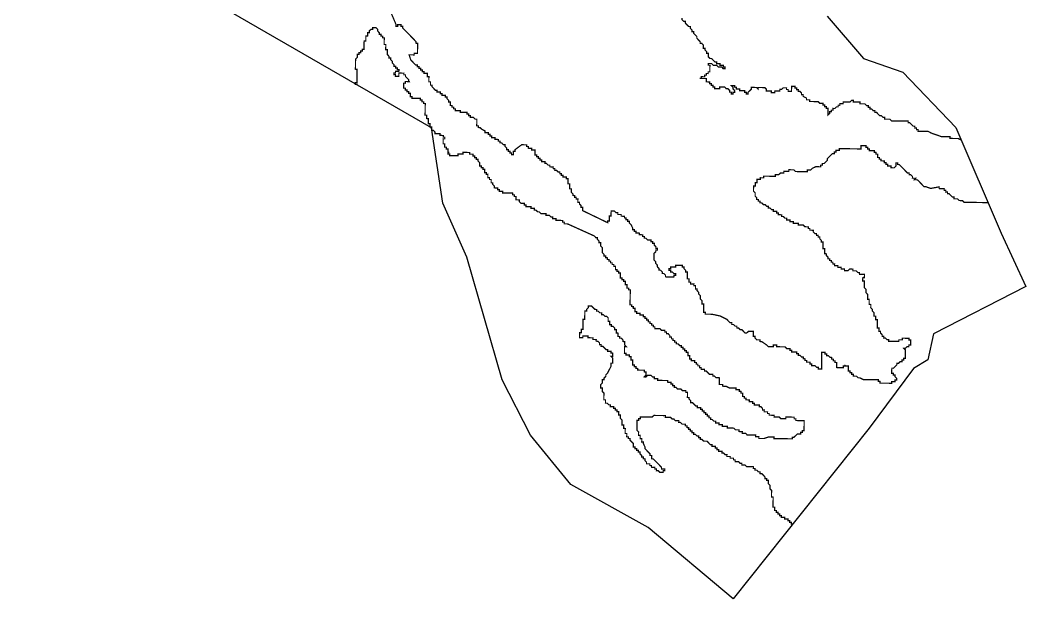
# Model space of a CAD drawing. Header units: metres. Extents: x 261811 to 264218, y 2159443 to 2161982.
# Drawn here: x 261826 to 264218, y 2159443 to 2160821 of the extents above; entities that cross this region are included whole.
import ezdxf

# ---------------------------------------------------------------- set-up
doc = ezdxf.new("R2010")
doc.units = ezdxf.units.M
doc.layers.add('HAZARDS LINE', color=1, linetype='Continuous')
doc.layers.add('village', color=3, linetype='Continuous')

msp = doc.modelspace()

# ---------------------------------------------------------------- linework, layer by layer
at = {"layer": 'HAZARDS LINE', "lineweight": 18, "const_width": 2.98}
for points in [[(262704.6, 2160846.3), (262720, 2160810.3), (262720, 2160806.3), (262723.9, 2160806.3), (262724, 2160810.2), (262731.9, 2160810.2), (262731.9, 2160806.2), (262735.9, 2160806.1), (262735.8, 2160802.1), (262739.8, 2160798.1), (262743.7, 2160794.1), (262747.6, 2160790.1), (262755.5, 2160782), (262759.4, 2160778), (262763.3, 2160774), (262767.2, 2160769.9), (262767.2, 2160766), (262771.2, 2160765.9), (262770.9, 2160742.1), (262762.9, 2160742.2), (262762.9, 2160738.2), (262750.9, 2160738.3), (262754.8, 2160726.4), (262762.6, 2160718.3), (262766.6, 2160714.3), (262770.5, 2160714.2), (262770.5, 2160710.3), (262774.5, 2160710.2), (262774.4, 2160706.2), (262778.4, 2160706.2), (262778.3, 2160702.2), (262782.3, 2160702.2), (262782.3, 2160698.2), (262786.2, 2160698.1), (262786.2, 2160694.1), (262794.2, 2160694.1), (262794.1, 2160686.1), (262798, 2160686.1), (262797.9, 2160674.1), (262801.9, 2160674.1), (262801.8, 2160666.1), (262805.7, 2160666.1), (262805.7, 2160662.1), (262809.6, 2160658.1), (262813.5, 2160654), (262817.5, 2160654), (262817.5, 2160650), (262825.4, 2160649.9), (262825.4, 2160645.9), (262829.4, 2160645.9), (262829.3, 2160641.9), (262837.3, 2160641.8), (262837.2, 2160637.8), (262841.2, 2160637.8), (262841.1, 2160633.8), (262845.1, 2160629.8), (262845, 2160625.8), (262849, 2160625.8), (262848.9, 2160617.8), (262852.9, 2160617.8), (262852.8, 2160613.8), (262856.8, 2160613.7), (262856.7, 2160609.8), (262860.7, 2160609.7), (262860.7, 2160605.7), (262872.6, 2160605.6), (262872.6, 2160601.6), (262888.5, 2160601.4), (262888.4, 2160597.4), (262892.4, 2160597.4), (262892.3, 2160593.4), (262896.3, 2160593.4), (262896.3, 2160589.4), (262904.2, 2160589.3), (262908.1, 2160585.3), (262912.1, 2160585.2), (262911.9, 2160569.3), (262915.9, 2160569.3), (262915.9, 2160565.3), (262919.8, 2160565.2), (262923.8, 2160561.2), (262931.7, 2160557.1), (262931.6, 2160553.2), (262939.6, 2160553.1), (262939.5, 2160549.1), (262943.5, 2160549), (262943.4, 2160545.1), (262947.4, 2160545), (262947.4, 2160541), (262955.3, 2160540.9), (262955.3, 2160537), (262963.2, 2160536.9), (262963.2, 2160532.9), (262967.1, 2160532.9), (262967.1, 2160528.9), (262971.1, 2160528.8), (262975, 2160524.8), (262979, 2160524.8), (262978.9, 2160520.8), (262982.9, 2160516.7), (262982.8, 2160512.8), (262986.8, 2160512.7), (262986.7, 2160508.7), (262990.7, 2160508.7), (262990.7, 2160504.7), (262994.6, 2160504.7), (262994.6, 2160500.7), (262998.6, 2160500.6), (262998.7, 2160508.6), (263002.6, 2160508.6), (263002.7, 2160512.5), (263018.7, 2160524.3), (263030.7, 2160524.1), (263030.6, 2160520.1), (263034.6, 2160520.1), (263034.5, 2160516.1), (263042.5, 2160516), (263042.4, 2160512), (263050.4, 2160511.9), (263050.3, 2160500), (263054.2, 2160500), (263054.2, 2160496), (263058.2, 2160495.9), (263058.1, 2160492), (263062.1, 2160491.9), (263062, 2160487.9), (263066, 2160487.9), (263066, 2160483.9), (263073.9, 2160483.8), (263073.9, 2160479.8), (263077.8, 2160479.8), (263081.8, 2160475.8), (263085.7, 2160475.7), (263085.7, 2160471.7), (263093.7, 2160471.6), (263093.6, 2160467.7), (263097.6, 2160467.6), (263097.5, 2160463.6), (263101.5, 2160463.6), (263105.4, 2160459.6), (263109.4, 2160459.5), (263109.4, 2160455.5), (263113.3, 2160455.5), (263113.3, 2160451.5), (263117.3, 2160451.5), (263117.2, 2160447.5), (263125.2, 2160447.4), (263125.1, 2160443.4), (263129.1, 2160443.4), (263128.9, 2160431.4), (263132.9, 2160431.4), (263132.8, 2160419.5), (263136.8, 2160419.4), (263136.7, 2160411.5), (263140.6, 2160407.4), (263140.5, 2160403.5), (263144.5, 2160403.4), (263144.5, 2160399.4), (263148.4, 2160399.4), (263148.4, 2160395.4), (263152.4, 2160395.4), (263152.3, 2160387.4), (263156.2, 2160387.4), (263156.2, 2160383.4), (263160.1, 2160379.4), (263160.1, 2160375.4), (263164.1, 2160375.3), (263164, 2160367.4), (263223.3, 2160338.8), (263223.3, 2160342.8), (263227.3, 2160342.7), (263227.4, 2160354.7), (263231.4, 2160354.6), (263231.5, 2160366.6), (263239.5, 2160366.5), (263243.4, 2160362.4), (263247.4, 2160362.4), (263247.4, 2160358.4), (263255.3, 2160358.3), (263255.3, 2160354.3), (263263.2, 2160354.2), (263263.2, 2160350.3), (263267.1, 2160350.2), (263267.1, 2160346.2), (263271.1, 2160346.2), (263271, 2160342.2), (263275, 2160342.2), (263274.9, 2160338.2), (263278.9, 2160334.2), (263282.7, 2160326.2), (263282.7, 2160322.2), (263286.7, 2160322.1), (263286.6, 2160318.2), (263290.6, 2160318.1), (263290.6, 2160314.1), (263298.5, 2160314), (263298.5, 2160310.1), (263306.4, 2160310), (263306.4, 2160306), (263310.3, 2160305.9), (263310.3, 2160302), (263314.3, 2160301.9), (263318.2, 2160297.9), (263326.1, 2160297.8), (263326.1, 2160293.8), (263330.1, 2160293.8), (263330, 2160289.8), (263334, 2160289.7), (263333.9, 2160285.8), (263337.9, 2160281.7), (263337.8, 2160277.8), (263341.8, 2160277.7), (263341.8, 2160273.7), (263337.8, 2160273.8), (263337.7, 2160269.8), (263333.7, 2160265.9), (263333.5, 2160250), (263337.4, 2160245.9), (263337.4, 2160242), (263341.3, 2160237.9), (263341.3, 2160234), (263345.2, 2160229.9), (263345.1, 2160226), (263349.1, 2160225.9), (263353.1, 2160221.9), (263353, 2160217.9), (263357, 2160217.9), (263360.9, 2160213.8), (263360.9, 2160209.9), (263380.7, 2160209.6), (263380.8, 2160213.6), (263384.8, 2160213.5), (263384.8, 2160217.5), (263380.8, 2160217.6), (263376.9, 2160221.6), (263372.9, 2160221.6), (263373, 2160225.6), (263369, 2160225.7), (263369.1, 2160229.6), (263373, 2160229.6), (263373.1, 2160233.6), (263385, 2160233.4), (263385.1, 2160237.4), (263401, 2160237.2), (263400.9, 2160233.2), (263404.9, 2160233.2), (263404.8, 2160229.2), (263408.8, 2160225.2), (263408.7, 2160221.2), (263412.7, 2160221.2), (263412.5, 2160205.3), (263416.5, 2160205.2), (263416.4, 2160197.3), (263420.4, 2160197.2), (263420.3, 2160193.2), (263428.3, 2160193.1), (263428.2, 2160189.2), (263432.2, 2160189.1), (263432.1, 2160181.2), (263436.1, 2160181.1), (263436, 2160177.1), (263439.9, 2160173.1), (263439.9, 2160169.1), (263443.8, 2160165.1), (263443.7, 2160157.1), (263447.6, 2160153.1), (263447.6, 2160145.2), (263451.5, 2160145.1), (263451.3, 2160125.2), (263455.3, 2160125.2), (263455.2, 2160121.2), (263471.1, 2160121), (263490.9, 2160116.8), (263506.8, 2160108.7), (263510.7, 2160104.6), (263514.6, 2160100.6), (263518.6, 2160100.6), (263518.5, 2160096.6), (263522.5, 2160096.5), (263526.4, 2160092.5), (263530.4, 2160092.5), (263530.4, 2160088.5), (263534.3, 2160088.4), (263538.3, 2160084.4), (263542.2, 2160084.4), (263550.1, 2160076.3), (263554.1, 2160076.3), (263558.1, 2160080.2), (263570, 2160080), (263569.9, 2160068.1), (263573.9, 2160068.1), (263573.8, 2160064.1), (263577.7, 2160060.1), (263585.7, 2160060), (263585.6, 2160056), (263589.6, 2160055.9), (263601.4, 2160047.8), (263605.4, 2160043.8), (263617.3, 2160043.7), (263617.4, 2160047.6), (263625.3, 2160047.5), (263625.3, 2160043.6), (263645.1, 2160043.3), (263649.1, 2160039.3), (263657, 2160039.2), (263657, 2160035.2), (263660.9, 2160035.2), (263660.9, 2160031.2), (263672.8, 2160031.1), (263672.8, 2160027.1), (263676.7, 2160027), (263676.7, 2160023.1), (263680.7, 2160023), (263684.6, 2160019), (263688.6, 2160018.9), (263688.5, 2160015), (263692.5, 2160014.9), (263692.5, 2160010.9), (263696.4, 2160010.9), (263696.4, 2160006.9), (263704.3, 2160006.8), (263704.3, 2160002.8), (263708.3, 2160002.8), (263708.2, 2159998.8), (263716.2, 2159998.7), (263720.1, 2159994.7), (263724.1, 2159994.6), (263724, 2159990.7), (263732, 2159990.6), (263732.5, 2160030.3), (263740.4, 2160030.2), (263740.4, 2160026.3), (263744.3, 2160026.2), (263744.3, 2160022.2), (263748.3, 2160022.2), (263752.2, 2160018.2), (263756.2, 2160018.1), (263756.1, 2160014.1), (263760.1, 2160014.1), (263760, 2160010.1), (263764, 2160010.1), (263764, 2160006.1), (263768, 2160006), (263767.8, 2159994.1), (263783.7, 2159993.9), (263783.8, 2159997.9), (263787.7, 2159997.8), (263795.7, 2159997.7), (263795.5, 2159985.8), (263799.5, 2159985.8), (263799.5, 2159981.8), (263803.4, 2159981.7), (263803.4, 2159977.8), (263807.4, 2159977.7), (263807.3, 2159973.7), (263815.3, 2159973.6), (263819.2, 2159969.6), (263823.2, 2159969.6), (263831.1, 2159965.5), (263866.9, 2159965), (263866.8, 2159961.1), (263870.8, 2159961), (263870.7, 2159957), (263894.6, 2159956.8), (263898.6, 2159956.7), (263898.6, 2159960.7), (263906.6, 2159960.6), (263906.7, 2159964.6), (263910.6, 2159964.5), (263910.7, 2159968.5), (263906.8, 2159972.5), (263906.8, 2159976.5), (263902.8, 2159976.6), (263902.9, 2159980.6), (263898.9, 2159980.6), (263899.1, 2159992.6), (263903.1, 2159992.5), (263907.1, 2159996.5), (263911.1, 2160000.4), (263911.2, 2160004.4), (263915.2, 2160004.3), (263919.2, 2160008.3), (263923.2, 2160008.2), (263923.3, 2160012.2), (263927.2, 2160012.1), (263927.3, 2160016.1), (263931.3, 2160016.1), (263931.5, 2160036), (263927.6, 2160040), (263931.6, 2160040), (263935.6, 2160043.9), (263939.6, 2160043.9), (263939.7, 2160047.9), (263943.7, 2160047.8), (263943.8, 2160059.8), (263939.8, 2160059.8), (263939.9, 2160063.8), (263923.9, 2160064), (263923.9, 2160060), (263915.9, 2160060.1), (263915.9, 2160056.2), (263895.9, 2160056.4), (263895.9, 2160056.4), (263891.8, 2160056.2), (263891.9, 2160060.2), (263887.9, 2160060.2), (263884, 2160064.3), (263880, 2160064.3), (263880.1, 2160068.3), (263876.1, 2160068.3), (263876.1, 2160072.3), (263872.2, 2160076.3), (263872.2, 2160080.3), (263868.3, 2160080.4), (263868.4, 2160088.3), (263864.4, 2160088.4), (263864.6, 2160108.3), (263860.7, 2160108.3), (263860.8, 2160116.3), (263856.8, 2160116.3), (263856.9, 2160124.3), (263853, 2160128.3), (263853, 2160132.3), (263849.1, 2160136.3), (263849.2, 2160144.2), (263845.2, 2160144.3), (263845.3, 2160156.2), (263841.4, 2160156.3), (263841.5, 2160168.2), (263837.6, 2160172.2), (263837.7, 2160180.2), (263833.8, 2160184.2), (263833.9, 2160200.1), (263830, 2160200.2), (263830.1, 2160208.1), (263834, 2160208.1), (263834.1, 2160216), (263822.2, 2160216.2), (263822.3, 2160220.1), (263818.3, 2160220.2), (263814.4, 2160224.2), (263806.4, 2160224.3), (263806.5, 2160228.3), (263798.5, 2160228.4), (263794.5, 2160224.4), (263786.5, 2160224.5), (263786.6, 2160228.5), (263778.6, 2160228.6), (263778.7, 2160232.6), (263770.7, 2160232.7), (263770.8, 2160236.7), (263762.8, 2160236.8), (263762.9, 2160240.7), (263758.9, 2160240.8), (263758.9, 2160244.8), (263755, 2160244.8), (263755, 2160248.8), (263751, 2160248.8), (263751.1, 2160252.8), (263747.1, 2160252.9), (263747.2, 2160256.8), (263743.2, 2160260.9), (263743.3, 2160264.8), (263739.3, 2160264.9), (263739.4, 2160276.8), (263735.5, 2160276.9), (263735.7, 2160292.8), (263731.7, 2160292.8), (263731.7, 2160296.8), (263727.8, 2160300.8), (263727.9, 2160304.8), (263723.9, 2160304.9), (263723.9, 2160308.8), (263720, 2160308.9), (263720, 2160312.9), (263716, 2160312.9), (263712.1, 2160316.9), (263712.2, 2160320.9), (263704.2, 2160321), (263704.2, 2160325), (263700.3, 2160325), (263700.3, 2160329), (263692.4, 2160329.1), (263688.4, 2160333.1), (263676.5, 2160333.3), (263676.6, 2160337.3), (263664.6, 2160337.4), (263664.7, 2160341.4), (263656.7, 2160341.5), (263656.8, 2160345.4), (263648.8, 2160345.5), (263648.9, 2160349.5), (263644.9, 2160349.6), (263641, 2160353.6), (263637, 2160353.6), (263637, 2160357.6), (263629.1, 2160357.7), (263629.1, 2160361.7), (263625.2, 2160361.7), (263625.2, 2160365.7), (263617.3, 2160365.8), (263617.3, 2160369.8), (263613.3, 2160369.8), (263609.4, 2160373.9), (263605.4, 2160373.9), (263605.5, 2160377.9), (263601.5, 2160377.9), (263597.6, 2160382), (263593.6, 2160382), (263589.7, 2160386), (263585.7, 2160386.1), (263585.7, 2160390.1), (263581.8, 2160390.1), (263581.8, 2160394.1), (263577.8, 2160394.1), (263577.9, 2160398.1), (263574, 2160402.1), (263574.1, 2160410.1), (263570.1, 2160414.1), (263570.3, 2160426), (263574.3, 2160426), (263574.4, 2160434), (263578.3, 2160433.9), (263578.4, 2160441.9), (263586.4, 2160441.8), (263586.4, 2160445.7), (263594.4, 2160445.6), (263594.4, 2160449.6), (263622.3, 2160449.3), (263622.3, 2160453.3), (263630.3, 2160453.2), (263634.3, 2160457.1), (263642.2, 2160457), (263642.3, 2160461), (263654.2, 2160460.8), (263654.3, 2160464.8), (263666.2, 2160464.6), (263670.1, 2160460.6), (263697.9, 2160460.3), (263698, 2160464.3), (263705.9, 2160464.2), (263710, 2160468.1), (263718, 2160472), (263729.9, 2160471.8), (263730, 2160475.8), (263733.9, 2160475.8), (263734, 2160479.7), (263738, 2160479.7), (263742, 2160483.6), (263746, 2160487.5), (263746, 2160491.5), (263750.1, 2160495.4), (263758.1, 2160503.3), (263762.1, 2160503.2), (263762.1, 2160507.2), (263766.1, 2160507.2), (263766.2, 2160511.2), (263774.1, 2160511.1), (263774.2, 2160515), (263825.9, 2160514.4), (263826, 2160522.4), (263837.9, 2160522.2), (263837.8, 2160518.2), (263841.8, 2160518.2), (263841.8, 2160514.2), (263845.7, 2160514.2), (263845.7, 2160510.2), (263857.6, 2160510), (263857.6, 2160506.1), (263861.5, 2160506), (263861.5, 2160502), (263865.5, 2160502), (263865.4, 2160494), (263869.4, 2160494), (263869.3, 2160490), (263873.3, 2160490), (263873.2, 2160486), (263881.2, 2160485.9), (263881.1, 2160481.9), (263885.1, 2160481.9), (263885.1, 2160477.9), (263889, 2160477.8), (263889, 2160473.9), (263896.9, 2160473.8), (263896.9, 2160469.8), (263900.7, 2160469.4), (263900.7, 2160469.4), (263904.7, 2160469.4), (263908.8, 2160473.3), (263908.9, 2160481.3), (263912.8, 2160481.2), (263912.8, 2160477.3), (263916.8, 2160477.2), (263924.6, 2160469.1), (263928.6, 2160465.1), (263932.5, 2160461), (263936.4, 2160457), (263940.4, 2160457), (263940.4, 2160453), (263944.4, 2160452.9), (263948.3, 2160448.9), (263948.2, 2160444.9), (263952.2, 2160444.8), (263952.2, 2160440.8), (263956.2, 2160444.8), (263956.2, 2160440.8), (263960.1, 2160440.7), (263964.1, 2160436.7), (263968, 2160432.7), (263971.9, 2160428.6), (263975.9, 2160424.6), (263979.9, 2160424.5), (263991.8, 2160420.4), (264011.8, 2160424.1), (264011.7, 2160420.1), (264023.7, 2160419.9), (264023.6, 2160416), (264027.6, 2160415.9), (264027.5, 2160411.9), (264031.5, 2160411.9), (264031.5, 2160407.9), (264035.5, 2160407.8), (264043.3, 2160399.7), (264047.3, 2160399.7), (264047.3, 2160395.7), (264055.2, 2160395.6), (264059.2, 2160391.6), (264067.1, 2160391.4), (264071.1, 2160387.4), (264127.9, 2160386.6)], [(264063.9, 2160535.6), (264057.2, 2160539.1), (264037.2, 2160539.4), (264037.3, 2160543.4), (264017.3, 2160543.6), (263993.5, 2160551.9), (263985.6, 2160556), (263961.7, 2160556.4), (263961.8, 2160560.3), (263957.8, 2160560.4), (263957.8, 2160564.4), (263953.8, 2160564.4), (263953.9, 2160568.4), (263949.9, 2160568.5), (263946, 2160572.5), (263942, 2160576.6), (263938.1, 2160576.6), (263938.1, 2160580.6), (263902.2, 2160581.1), (263898.3, 2160581.1), (263894.3, 2160585.2), (263882.4, 2160585.3), (263882.4, 2160589.3), (263878.5, 2160589.3), (263874.5, 2160593.3), (263870.6, 2160593.4), (263866.6, 2160597.4), (263862.7, 2160601.4), (263858.7, 2160601.5), (263858.8, 2160605.5), (263854.8, 2160605.5), (263850.9, 2160609.5), (263846.9, 2160609.6), (263847, 2160613.6), (263843, 2160613.6), (263843, 2160617.6), (263839.1, 2160617.6), (263835.1, 2160621.7), (263823.2, 2160621.8), (263823.2, 2160625.8), (263807.3, 2160626), (263807.4, 2160630), (263803.4, 2160630), (263799.4, 2160626.1), (263783.5, 2160626.3), (263783.4, 2160622.3), (263775.5, 2160622.4), (263775.4, 2160618.4), (263771.5, 2160618.5), (263771.4, 2160614.5), (263767.4, 2160614.5), (263763.4, 2160610.6), (263759.4, 2160610.7), (263759.4, 2160606.7), (263755.4, 2160606.7), (263755.4, 2160602.8), (263751.4, 2160602.8), (263751.3, 2160598.8), (263747.3, 2160594.9), (263747.5, 2160610.8), (263743.5, 2160610.9), (263743.6, 2160614.8), (263739.6, 2160614.9), (263739.7, 2160618.9), (263735.7, 2160618.9), (263735.7, 2160622.9), (263727.8, 2160623), (263723.8, 2160627), (263704, 2160627.3), (263704, 2160631.2), (263696.1, 2160631.3), (263696.1, 2160635.3), (263688.2, 2160639.4), (263688.3, 2160643.4), (263684.3, 2160643.4), (263684.3, 2160647.4), (263680.4, 2160651.4), (263676.4, 2160651.5), (263676.5, 2160655.4), (263672.5, 2160655.5), (263672.5, 2160659.5), (263668.6, 2160659.5), (263668.6, 2160663.5), (263660.7, 2160663.6), (263660.5, 2160651.6), (263652.6, 2160651.7), (263652.6, 2160655.7), (263648.6, 2160655.8), (263648.7, 2160659.7), (263640.7, 2160659.8), (263636.7, 2160655.9), (263632.7, 2160656), (263632.7, 2160652), (263620.8, 2160652.1), (263620.7, 2160648.2), (263612.8, 2160648.3), (263612.8, 2160652.2), (263600.9, 2160652.4), (263600.9, 2160656.4), (263597, 2160660.4), (263581.1, 2160660.6), (263581.1, 2160656.6), (263577.1, 2160660.6), (263565.2, 2160660.8), (263565.1, 2160656.8), (263557.1, 2160648.9), (263557, 2160645), (263553.1, 2160645), (263553.1, 2160649), (263549.1, 2160649), (263549.2, 2160653), (263537.3, 2160653.2), (263537.3, 2160657.1), (263529.4, 2160657.2), (263529.4, 2160661.2), (263525.4, 2160661.3), (263525.5, 2160665.2), (263517.5, 2160665.3), (263521.5, 2160661.3), (263521.4, 2160657.3), (263525.3, 2160653.3), (263525.3, 2160649.3), (263521.3, 2160649.4), (263521.3, 2160645.4), (263517.3, 2160645.4), (263517.3, 2160649.4), (263513.4, 2160649.5), (263513.4, 2160653.4), (263509.5, 2160657.5), (263505.5, 2160657.5), (263501.6, 2160661.5), (263489.7, 2160661.7), (263489.6, 2160657.7), (263477.7, 2160657.9), (263477.7, 2160661.8), (263473.7, 2160661.9), (263473.8, 2160665.9), (263469.8, 2160665.9), (263469.9, 2160669.9), (263465.9, 2160669.9), (263465.9, 2160673.9), (263458, 2160674), (263458.1, 2160682), (263446.2, 2160682.1), (263442.2, 2160682.2), (263446.2, 2160682.1), (263446.2, 2160686.1), (263454.2, 2160686), (263454.2, 2160690), (263458.2, 2160689.9), (263458.2, 2160693.9), (263462.2, 2160693.8), (263462.3, 2160697.8), (263466.2, 2160697.8), (263466.4, 2160713.7), (263462.5, 2160713.7), (263462.5, 2160717.7), (263470.5, 2160717.6), (263474.4, 2160713.6), (263482.3, 2160713.5), (263486.3, 2160709.5), (263494.2, 2160709.4), (263498.1, 2160705.3), (263502.1, 2160705.3), (263502.2, 2160709.3), (263498.2, 2160709.3), (263498.2, 2160713.3), (263490.3, 2160713.4), (263490.3, 2160717.4), (263482.4, 2160717.5), (263482.4, 2160721.4), (263478.5, 2160721.5), (263474.5, 2160725.5), (263470.6, 2160729.5), (263466.6, 2160729.6), (263462.7, 2160733.6), (263462.8, 2160741.6), (263458.8, 2160741.6), (263458.9, 2160745.6), (263454.9, 2160749.6), (263455, 2160753.6), (263451, 2160753.6), (263451.1, 2160761.6), (263447.2, 2160765.6), (263443.2, 2160765.7), (263443.3, 2160769.6), (263439.3, 2160773.7), (263435.4, 2160777.7), (263435.4, 2160781.7), (263431.5, 2160785.7), (263427.6, 2160789.7), (263427.6, 2160793.7), (263423.7, 2160793.7), (263423.7, 2160797.7), (263419.8, 2160801.7), (263419.8, 2160805.7), (263415.9, 2160805.8), (263411.9, 2160809.8), (263408, 2160813.8), (263408.1, 2160817.8), (263404.1, 2160817.8), (263400.1, 2160821.9), (263400.2, 2160825.8)], [(262626.8, 2160667), (262626.8, 2160668.3), (262622.8, 2160668.3), (262622.9, 2160672.3), (262626.9, 2160672.2), (262627.3, 2160704), (262623.3, 2160704.1), (262623.6, 2160728), (262627.6, 2160731.9), (262627.7, 2160739.8), (262631.7, 2160739.8), (262631.7, 2160743.8), (262635.7, 2160743.7), (262635.7, 2160747.7), (262639.7, 2160747.6), (262639.8, 2160751.6), (262643.7, 2160751.6), (262644, 2160771.5), (262648, 2160771.4), (262648.1, 2160783.3), (262652.1, 2160783.3), (262652.2, 2160791.2), (262656.2, 2160791.2), (262656.2, 2160795.2), (262660.2, 2160799.1), (262664.2, 2160799), (262664.3, 2160803), (262672.2, 2160802.9), (262676.1, 2160798.9), (262676.1, 2160794.9), (262680, 2160790.9), (262680, 2160786.9), (262683.9, 2160786.9), (262683.9, 2160782.9), (262687.9, 2160782.8), (262687.8, 2160778.9), (262691.8, 2160778.8), (262691.6, 2160762.9), (262695.6, 2160762.9), (262695.4, 2160750.9), (262699.4, 2160750.9), (262699.3, 2160739), (262703.2, 2160734.9), (262703.1, 2160731), (262707.1, 2160730.9), (262707.1, 2160726.9), (262711, 2160722.9), (262710.9, 2160718.9), (262714.9, 2160714.9), (262714.8, 2160710.9), (262718.8, 2160710.9), (262718.8, 2160706.9), (262722.7, 2160706.9), (262722.7, 2160702.9), (262726.7, 2160702.8), (262726.6, 2160698.9), (262718.7, 2160699), (262718.6, 2160695), (262714.6, 2160695), (262714.6, 2160691), (262718.6, 2160691), (262718.5, 2160687), (262726.5, 2160686.9), (262726.6, 2160694.9), (262738.5, 2160694.7), (262738.4, 2160690.8), (262742.4, 2160690.7), (262742.4, 2160686.7), (262746.3, 2160682.7), (262750.2, 2160678.7), (262750.2, 2160674.7), (262742.2, 2160674.8), (262742.2, 2160670.8), (262738.2, 2160670.9), (262738, 2160658.9), (262742, 2160658.9), (262742, 2160654.9), (262746, 2160654.9), (262745.9, 2160650.9), (262749.9, 2160650.8), (262749.8, 2160646.9), (262753.8, 2160646.8), (262753.7, 2160638.9), (262757.7, 2160638.8), (262757.6, 2160634.8), (262777.5, 2160634.6), (262777.5, 2160630.6), (262781.4, 2160630.6), (262781.4, 2160626.6), (262785.4, 2160626.5), (262785.3, 2160622.6), (262789.3, 2160622.5), (262789, 2160594.7), (262792.9, 2160594.6), (262792.8, 2160586.7), (262796.8, 2160586.6), (262796.7, 2160574.7), (262800.6, 2160574.7), (262800.5, 2160566.7), (262804.5, 2160566.7), (262804.4, 2160558.7), (262808.4, 2160558.7), (262812.3, 2160554.6), (262812.3, 2160550.7), (262824.2, 2160550.5), (262824.2, 2160546.5), (262832.1, 2160546.4), (262832.1, 2160542.5), (262836, 2160542.4), (262836, 2160538.4), (262832, 2160538.5), (262831.9, 2160526.5), (262835.8, 2160526.5), (262835.7, 2160518.5), (262839.7, 2160518.5), (262839.7, 2160514.5), (262843.7, 2160514.5), (262843.6, 2160506.5), (262843.5, 2160502.5), (262847.5, 2160502.5), (262847.4, 2160498.5), (262867.3, 2160498.3), (262867.4, 2160502.3), (262879.3, 2160502.1), (262879.3, 2160506.1), (262895.2, 2160505.9), (262895.2, 2160501.9), (262903.1, 2160501.8), (262903.1, 2160497.8), (262907.1, 2160497.8), (262907, 2160493.8), (262911, 2160493.8), (262911, 2160489.8), (262914.9, 2160489.7), (262914.9, 2160485.8), (262918.8, 2160481.7), (262918.7, 2160473.8), (262922.7, 2160473.7), (262922.6, 2160469.8), (262926.6, 2160469.7), (262926.6, 2160465.7), (262930.5, 2160465.7), (262930.4, 2160457.7), (262934.4, 2160457.7), (262934.4, 2160453.7), (262938.3, 2160453.7), (262938.2, 2160445.7), (262942.2, 2160445.7), (262942.2, 2160441.7), (262946.2, 2160441.6), (262946.1, 2160433.7), (262950, 2160433.6), (262950, 2160429.7), (262953.9, 2160425.6), (262953.9, 2160421.7), (262961.8, 2160421.6), (262961.8, 2160417.6), (262965.7, 2160417.5), (262965.7, 2160413.6), (262973.6, 2160413.5), (262973.6, 2160409.5), (262997.4, 2160409.2), (262997.4, 2160405.2), (263001.4, 2160405.2), (263001.3, 2160401.2), (263005.3, 2160401.1), (263005.2, 2160393.2), (263013.2, 2160393.1), (263013.1, 2160389.1), (263017, 2160385.1), (263025, 2160385), (263024.9, 2160381), (263028.9, 2160381), (263028.9, 2160377), (263040.8, 2160376.8), (263040.7, 2160372.9), (263048.7, 2160372.8), (263048.7, 2160368.8), (263052.6, 2160368.7), (263056.6, 2160364.7), (263060.5, 2160364.7), (263064.5, 2160360.6), (263076.4, 2160360.5), (263076.3, 2160356.5), (263084.3, 2160356.4), (263088.2, 2160352.4), (263092.2, 2160352.3), (263092.1, 2160348.4), (263100.1, 2160348.3), (263100, 2160344.3), (263116, 2160344.1), (263115.9, 2160340.1), (263119.9, 2160340.1), (263119.8, 2160336.1), (263127.8, 2160336), (263191.1, 2160307.4), (263195, 2160303.4), (263199, 2160303.3), (263198.9, 2160299.3), (263202.8, 2160295.3), (263202.8, 2160291.3), (263206.8, 2160291.3), (263206.7, 2160283.3), (263210.6, 2160279.3), (263210.5, 2160267.4), (263214.4, 2160263.4), (263214.3, 2160259.4), (263218.3, 2160259.3), (263218.3, 2160255.4), (263222.2, 2160255.3), (263222.2, 2160251.3), (263226.2, 2160251.3), (263226.1, 2160247.3), (263230.1, 2160247.3), (263230, 2160243.3), (263234, 2160243.2), (263234, 2160239.3), (263237.9, 2160239.2), (263237.9, 2160235.2), (263241.9, 2160235.2), (263241.8, 2160227.2), (263245.7, 2160227.2), (263245.7, 2160223.2), (263249.7, 2160223.2), (263249.6, 2160219.2), (263253.6, 2160219.1), (263253.5, 2160207.2), (263257.4, 2160207.2), (263257.4, 2160203.2), (263261.4, 2160203.1), (263261.3, 2160199.1), (263265.3, 2160199.1), (263265.2, 2160191.1), (263269.2, 2160191.1), (263269.1, 2160183.1), (263273, 2160183.1), (263273, 2160179.1), (263277, 2160179.1), (263276.5, 2160143.3), (263280.5, 2160143.2), (263280.5, 2160139.3), (263284.4, 2160139.2), (263284.4, 2160135.2), (263288.4, 2160135.2), (263288.3, 2160127.2), (263292.2, 2160127.2), (263292.2, 2160123.2), (263300.1, 2160123.1), (263300.1, 2160119.1), (263308.1, 2160119), (263308, 2160115.1), (263312, 2160115), (263311.9, 2160111), (263315.9, 2160111), (263315.9, 2160107), (263319.8, 2160107), (263319.8, 2160103), (263323.8, 2160102.9), (263323.7, 2160099), (263327.7, 2160098.9), (263327.6, 2160094.9), (263331.6, 2160094.9), (263331.6, 2160090.9), (263335.5, 2160090.9), (263335.5, 2160086.9), (263347.4, 2160086.7), (263351.3, 2160082.7), (263359.3, 2160082.6), (263359.3, 2160078.6), (263363.2, 2160078.6), (263363.2, 2160074.6), (263367.2, 2160074.6), (263371.1, 2160070.5), (263371, 2160066.6), (263375, 2160066.5), (263375, 2160062.5), (263378.9, 2160062.5), (263378.9, 2160058.5), (263382.9, 2160058.5), (263382.8, 2160054.5), (263386.8, 2160054.4), (263386.7, 2160050.5), (263390.7, 2160050.4), (263394.6, 2160046.4), (263398.6, 2160046.3), (263398.6, 2160042.4), (263402.6, 2160042.3), (263402.5, 2160038.3), (263406.5, 2160038.3), (263406.4, 2160034.3), (263410.4, 2160034.3), (263410.4, 2160030.3), (263414.3, 2160030.2), (263414.2, 2160022.3), (263418.2, 2160022.2), (263418.1, 2160014.3), (263422.1, 2160014.2), (263422, 2160010.3), (263430, 2160010.2), (263429.9, 2160006.2), (263433.9, 2160006.1), (263433.9, 2160002.2), (263437.8, 2160002.1), (263437.8, 2159998.1), (263441.8, 2159998.1), (263441.7, 2159994.1), (263445.7, 2159994.1), (263445.7, 2159990.1), (263453.6, 2159990), (263453.6, 2159986), (263457.5, 2159986), (263461.5, 2159981.9), (263465.4, 2159977.9), (263473.3, 2159977.8), (263473.3, 2159973.8), (263477.3, 2159973.8), (263481.2, 2159969.8), (263489.1, 2159969.7), (263489, 2159953.8), (263496.9, 2159953.7), (263496.9, 2159949.7), (263504.8, 2159949.6), (263512.7, 2159945.5), (263528.6, 2159945.3), (263528.6, 2159941.3), (263536.5, 2159941.2), (263536.5, 2159937.3), (263540.4, 2159937.2), (263540.4, 2159933.2), (263544.4, 2159933.2), (263544.3, 2159925.2), (263548.3, 2159925.2), (263548.2, 2159921.2), (263552.2, 2159921.2), (263552.1, 2159917.2), (263560.1, 2159917.1), (263560, 2159913.1), (263568, 2159913), (263567.9, 2159909), (263571.9, 2159909), (263571.9, 2159905), (263583.8, 2159904.9), (263583.7, 2159900.9), (263587.7, 2159900.8), (263591.6, 2159896.8), (263591.6, 2159892.8), (263595.6, 2159892.8), (263595.5, 2159888.8), (263603.5, 2159888.7), (263603.4, 2159884.7), (263607.4, 2159884.7), (263607.4, 2159880.7), (263619.3, 2159880.6), (263619.2, 2159876.6), (263631.2, 2159876.5), (263635.1, 2159872.4), (263647, 2159872.3), (263647.1, 2159876.3), (263666.9, 2159876), (263666.9, 2159872), (263670.9, 2159872), (263670.8, 2159868), (263690.7, 2159867.8), (263690.4, 2159843.9), (263686.4, 2159844), (263686.4, 2159840), (263682.4, 2159840), (263682.4, 2159836.1), (263674.4, 2159836.2), (263670.4, 2159832.2), (263666.4, 2159828.3), (263662.4, 2159828.3), (263662.3, 2159824.4), (263618.6, 2159824.9), (263618.7, 2159828.9), (263606.7, 2159829), (263594.7, 2159825.2), (263582.8, 2159825.3), (263582.9, 2159829.3), (263574.9, 2159829.4), (263575, 2159833.4), (263555.1, 2159833.6), (263551.2, 2159837.7), (263543.2, 2159837.8), (263543.3, 2159841.7), (263535.3, 2159841.8), (263535.4, 2159845.8), (263527.4, 2159845.9), (263523.5, 2159849.9), (263507.6, 2159850.1), (263507.6, 2159854.1), (263495.7, 2159854.2), (263495.7, 2159858.2), (263487.8, 2159858.3), (263487.8, 2159862.3), (263479.9, 2159862.4), (263479.9, 2159866.4), (263476, 2159866.4), (263472, 2159870.4), (263468.1, 2159870.5), (263468.1, 2159874.5), (263464.1, 2159874.5), (263464.2, 2159878.5), (263460.2, 2159878.5), (263460.2, 2159882.5), (263456.3, 2159882.6), (263456.3, 2159886.5), (263452.3, 2159886.6), (263452.4, 2159890.6), (263448.4, 2159890.6), (263448.5, 2159894.6), (263444.5, 2159894.6), (263444.5, 2159898.6), (263436.6, 2159898.7), (263436.6, 2159902.7), (263432.7, 2159902.7), (263428.7, 2159906.8), (263424.8, 2159910.8), (263420.8, 2159910.8), (263420.9, 2159914.8), (263416.9, 2159918.8), (263417, 2159922.8), (263413, 2159922.9), (263413.2, 2159934.8), (263409.2, 2159934.8), (263409.2, 2159938.8), (263401.3, 2159938.9), (263397.4, 2159942.9), (263389.4, 2159943), (263385.5, 2159947.1), (263381.5, 2159947.1), (263381.6, 2159951.1), (263377.6, 2159951.1), (263377.6, 2159955.1), (263373.6, 2159955.2), (263373.7, 2159959.1), (263365.7, 2159959.2), (263365.8, 2159963.2), (263341.9, 2159963.5), (263342, 2159967.5), (263334, 2159967.6), (263334.1, 2159971.6), (263330.1, 2159971.6), (263326.2, 2159975.6), (263318.2, 2159975.7), (263314.2, 2159971.8), (263310.2, 2159971.9), (263314.3, 2159975.8), (263314.4, 2159983.7), (263310.4, 2159983.8), (263310.4, 2159987.8), (263294.5, 2159988), (263294.6, 2159991.9), (263290.6, 2159992), (263290.6, 2159996), (263286.7, 2159996), (263286.7, 2160000), (263282.7, 2160000), (263282.9, 2160012), (263278.9, 2160012), (263279, 2160020), (263275, 2160020), (263275.1, 2160024), (263267.1, 2160024.1), (263267.2, 2160028.1), (263263.2, 2160028.1), (263263.4, 2160044), (263267.4, 2160044), (263263.4, 2160048), (263263.5, 2160055.9), (263259.6, 2160056), (263259.6, 2160060), (263255.7, 2160064), (263251.7, 2160064), (263251.8, 2160068), (263247.8, 2160068.1), (263247.9, 2160076), (263243.9, 2160076.1), (263244, 2160084), (263240, 2160084.1), (263240.1, 2160088), (263236.1, 2160092.1), (263232.2, 2160092.1), (263232.2, 2160096.1), (263228.2, 2160096.1), (263228.3, 2160104.1), (263224.4, 2160104.1), (263224.5, 2160112.1), (263220.5, 2160116.1), (263216.6, 2160116.2), (263212.6, 2160120.2), (263208.7, 2160120.2), (263208.7, 2160124.2), (263204.7, 2160124.3), (263200.8, 2160128.3), (263196.8, 2160128.3), (263196.9, 2160132.3), (263192.9, 2160132.4), (263189, 2160136.4), (263185, 2160140.4), (263177.1, 2160140.5), (263177, 2160136.5), (263173, 2160132.6), (263173, 2160128.6), (263169, 2160128.7), (263168.7, 2160108.8), (263164.8, 2160108.9), (263164.5, 2160085), (263160.5, 2160085), (263160.4, 2160077.1), (263156.4, 2160077.1), (263156.3, 2160065.2), (263164.2, 2160065.1), (263164.3, 2160069.1), (263176.2, 2160068.9), (263176.2, 2160065), (263188.1, 2160064.8), (263188, 2160060.8), (263196, 2160060.7), (263195.9, 2160056.8), (263199.9, 2160056.7), (263203.8, 2160052.7), (263203.8, 2160048.7), (263207.8, 2160048.7), (263207.7, 2160044.7), (263211.7, 2160044.6), (263215.6, 2160040.6), (263219.6, 2160036.6), (263223.5, 2160036.5), (263223.5, 2160032.6), (263231.4, 2160032.5), (263231.4, 2160028.5), (263235.4, 2160028.4), (263235.3, 2160020.5), (263231.3, 2160020.5), (263235.2, 2160016.5), (263235.1, 2160004.6), (263231.1, 2160004.6), (263231, 2159996.7), (263222.9, 2159980.9), (263218.8, 2159976.9), (263218.8, 2159973), (263214.8, 2159969), (263214.7, 2159965.1), (263210.7, 2159965.1), (263210.6, 2159957.2), (263206.6, 2159953.2), (263206.5, 2159945.3), (263210.5, 2159945.2), (263210.4, 2159937.3), (263214.3, 2159933.3), (263214.1, 2159917.3), (263218.1, 2159917.3), (263218, 2159909.3), (263222, 2159909.3), (263225.9, 2159905.3), (263229.9, 2159905.2), (263229.8, 2159901.2), (263237.8, 2159901.1), (263237.7, 2159897.2), (263241.7, 2159897.1), (263241.7, 2159893.1), (263245.6, 2159893.1), (263245.6, 2159889.1), (263249.6, 2159889.1), (263249.5, 2159881.1), (263253.4, 2159881.1), (263253.4, 2159873.1), (263257.3, 2159869.1), (263257.1, 2159857.2), (263261.1, 2159857.1), (263261, 2159849.2), (263265, 2159849.1), (263264.8, 2159837.2), (263268.8, 2159837.1), (263268.7, 2159829.2), (263272.7, 2159829.1), (263272.6, 2159825.2), (263276.6, 2159825.1), (263276.6, 2159821.1), (263284.4, 2159813.1), (263284.3, 2159805.1), (263288.3, 2159805.1), (263288.3, 2159801.1), (263292.2, 2159801.1), (263292.2, 2159797.1), (263296.2, 2159797), (263296.1, 2159793.1), (263300.1, 2159793), (263300, 2159789), (263304, 2159785), (263303.9, 2159781), (263307.9, 2159781), (263307.8, 2159777), (263311.8, 2159776.9), (263311.8, 2159773), (263315.7, 2159768.9), (263315.7, 2159765), (263323.6, 2159764.9), (263323.6, 2159760.9), (263327.5, 2159760.8), (263327.5, 2159756.9), (263335.4, 2159756.8), (263335.4, 2159752.8), (263339.4, 2159752.7), (263339.3, 2159748.8), (263343.3, 2159748.7), (263347.2, 2159744.7), (263355.2, 2159744.6), (263355.2, 2159748.6), (263359.2, 2159748.5), (263359.2, 2159752.5), (263351.3, 2159752.6), (263351.3, 2159756.6), (263343.5, 2159764.6), (263335.6, 2159772.7), (263331.7, 2159776.7), (263327.7, 2159776.8), (263327.8, 2159784.7), (263323.8, 2159784.8), (263323.9, 2159788.7), (263316, 2159796.8), (263312.1, 2159800.8), (263312.2, 2159804.8), (263308.3, 2159812.8), (263308.3, 2159816.8), (263304.4, 2159816.8), (263304.5, 2159824.8), (263300.5, 2159824.8), (263300.6, 2159832.8), (263296.6, 2159832.8), (263296.7, 2159840.8), (263292.8, 2159844.8), (263293.1, 2159868.7), (263297, 2159868.6), (263297.1, 2159872.6), (263301.1, 2159872.5), (263301.1, 2159876.5), (263328.9, 2159876.2), (263333, 2159880.1), (263360.8, 2159879.8), (263360.7, 2159875.8), (263372.7, 2159875.6), (263376.6, 2159871.6), (263380.6, 2159871.6), (263384.5, 2159867.5), (263392.5, 2159867.4), (263392.4, 2159863.5), (263396.4, 2159863.4), (263400.3, 2159859.4), (263408.3, 2159859.3), (263408.2, 2159855.3), (263412.2, 2159855.3), (263412.1, 2159851.3), (263416.1, 2159851.2), (263416.1, 2159847.3), (263420, 2159847.2), (263420, 2159843.2), (263424, 2159843.2), (263423.9, 2159839.2), (263427.9, 2159839.2), (263427.9, 2159835.2), (263431.8, 2159835.1), (263435.8, 2159831.1), (263439.7, 2159831.1), (263439.7, 2159827.1), (263443.7, 2159827), (263443.6, 2159823.1), (263447.6, 2159823), (263451.5, 2159819), (263459.5, 2159818.9), (263463.4, 2159814.9), (263467.3, 2159810.8), (263471.3, 2159810.8), (263471.3, 2159806.8), (263479.2, 2159806.7), (263479.2, 2159802.7), (263483.1, 2159802.7), (263483.1, 2159798.7), (263487.1, 2159798.7), (263487, 2159794.7), (263495, 2159794.6), (263494.9, 2159790.6), (263498.9, 2159790.6), (263502.8, 2159786.5), (263506.8, 2159786.5), (263506.7, 2159782.5), (263514.7, 2159782.4), (263514.6, 2159778.4), (263522.6, 2159778.4), (263522.5, 2159774.4), (263526.5, 2159774.3), (263526.5, 2159770.3), (263534.4, 2159770.3), (263538.4, 2159766.2), (263542.3, 2159766.2), (263542.3, 2159762.2), (263550.2, 2159762.1), (263554.2, 2159758.1), (263570.1, 2159757.9), (263570, 2159753.9), (263574, 2159753.9), (263573.9, 2159749.9), (263577.9, 2159749.8), (263581.8, 2159745.8), (263585.8, 2159745.8), (263585.8, 2159741.8), (263589.8, 2159741.7), (263593.7, 2159737.7), (263597.6, 2159733.7), (263597.6, 2159729.7), (263601.5, 2159729.7), (263601.5, 2159725.7), (263605.5, 2159725.6), (263605.4, 2159717.7), (263609.3, 2159713.7), (263609.2, 2159705.7), (263613.1, 2159701.7), (263612.9, 2159685.8), (263616.9, 2159685.7), (263616.6, 2159661.9), (263620.6, 2159661.8), (263620.5, 2159653.9), (263624.5, 2159653.8), (263624.4, 2159649.8), (263628.4, 2159649.8), (263628.3, 2159645.8), (263632.3, 2159645.8), (263632.3, 2159641.8), (263636.2, 2159641.7), (263636.2, 2159637.8), (263644.2, 2159637.7), (263644.1, 2159633.7), (263652.1, 2159633.6), (263652, 2159629.6), (263656, 2159629.6), (263655.9, 2159625.6), (263659.9, 2159625.5), (263659.9, 2159621.6), (263663.4, 2159621.5)]]:
    msp.add_lwpolyline(points, dxfattribs=at)
for points in [[(262754.1, 2160674.7), (262750.2, 2160674.7)], [(262847.5, 2160506.5), (262843.6, 2160506.5)], [(263787.8, 2160001.8), (263787.7, 2159997.8)]]:
    msp.add_lwpolyline(points, close=True, dxfattribs=at)
at = {"layer": 'village', "color": 3, "true_color": 0x00ff00}
for points in [[(264218, 2160187, 0), (263998.5, 2160074.6, 0), (263984.9, 2160012.8, 0), (263950.7, 2159992.2, 0), (263845.3, 2159850.2, 0), (263521.9, 2159443.5, 0), (263319.4, 2159613.4, 0), (263135.5, 2159715.5, 0), (263039.6, 2159833.5, 0), (262972.2, 2159965.1, 0), (262888.5, 2160257.1, 0), (262831, 2160385.6, 0), (262804.4, 2160564.3, 0), (262085.4, 2160980.2, 0), (261977.1, 2161065.5, 0), (261966, 2161107.3, 0), (261911.7, 2161119, 0), (261860.5, 2161179.8, 0), (261853.8, 2161397.8, 0), (261865.8, 2161423.1, 0), (261825.7, 2161452.8, 0)], [(263745.6, 2160830, 0), (263832, 2160729.7, 0), (263925.3, 2160696.7, 0), (264051.3, 2160565.1, 0), (264159, 2160314, 0), (264218, 2160187, 0)]]:
    msp.add_polyline3d(points, dxfattribs=at)

doc.saveas('drawing.dxf')
